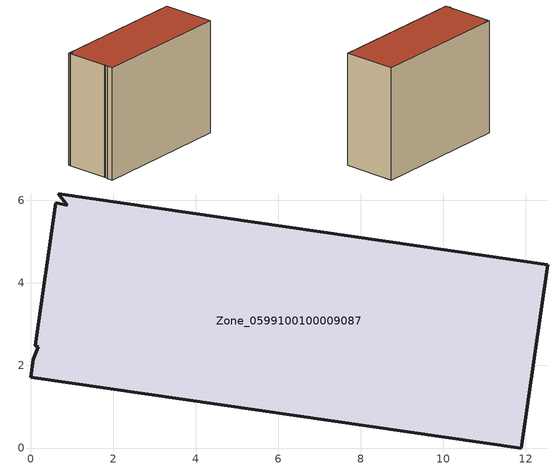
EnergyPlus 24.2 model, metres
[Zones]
Zone_0599100100009087
 floor ground (C_G): 0.06,2.15 0.19,2.45 0.11,2.48 0.61,5.95 0.89,5.88 0.67,6.16 12.53,4.44 11.89,0 0,1.72 z0
 wall outside (C_F): 0,1.72 11.89,0 12.53,4.44 0.67,6.16 0.89,5.88 0.61,5.95 0.11,2.48 0.19,2.45 0.06,2.15 0,1.72 z0:9.59
 roof outside (C_R): 0.19,2.45 0.06,2.15 0,1.72 11.89,0 12.53,4.44 0.67,6.16 0.89,5.88 0.61,5.95 0.11,2.48 z9.59
[BUILDING]
Pand.0599100100009087: North Axis=0; Terrain=City; Loads Convergence Tolerance Value=0.04; Temperature Convergence Tolerance Value=0.4; Solar Distribution=FullExterior; Maximum Number of Warmup Days=25; Minimum Number of Warmup Days=1
[Site:Location]
Rotterdam.The.Hague.AP_ZH_NLD Design_Conditions: Latitude=51.96; Longitude=4.45; Time Zone=1; Elevation=-4.5
[SITE:GROUNDTEMPERATURE:BUILDINGSURFACE]
18, 18, 18, 18, 18, 18, 18, 18, 18, 18, 18, 18
[MATERIAL] Thermal Absorptance=0.9; Solar Absorptance=0.7; Visible Absorptance=0.7
Name | Roughness | Thickness | Conductivity | Density | Specific Heat
G.TI.2015-2018 | MediumSmooth | 0.15 | 0.0428571 | 540 | 1210
F.TI.2015-2018 | Rough | 0.3 | 0.0666667 | 1920 | 840
R.TI.2015-2018 | MediumRough | 0.2 | 0.0333333 | 1500 | 1000
[CONSTRUCTION]
C_G: G.TI.2015-2018
C_F: F.TI.2015-2018
C_R: R.TI.2015-2018
[ZONE]
Zone_0599100100009087: Type=1; Multiplier=1; Ceiling Height=Autocalculate; Volume=Autocalculate; Floor Area=autocalculate; Part of Total Floor Area=Yes
[ZONEINFILTRATION:DESIGNFLOWRATE]
Infil_Zone_0599100100009087: Zone or ZoneList or Space or SpaceList=Zone_0599100100009087; Schedule=AlwaysOn; Design Flow Rate Calculation Method=Flow/Area; Flow Rate per Floor Area=0.0015; Constant Term Coefficient=1; Temperature Term Coefficient=0; Velocity Term Coefficient=0; Velocity Squared Term Coefficient=0
[HVACTEMPLATE:ZONE:IDEALLOADSAIRSYSTEM]
Zone_0599100100009087: Maximum Heating Supply Air Temperature=50; Minimum Cooling Supply Air Temperature=13; Maximum Heating Supply Air Humidity Ratio=0.0156; Minimum Cooling Supply Air Humidity Ratio=0.0077; Heating Limit=NoLimit; Cooling Limit=NoLimit; Dehumidification Control Type=ConstantSensibleHeatRatio; Cooling Sensible Heat Ratio=0.7; Dehumidification Setpoint=60; Humidification Control Type=None; Humidification Setpoint=30; Outdoor Air Method=None; Outdoor Air Flow Rate per Person=0.00944; Outdoor Air Flow Rate per Zone Floor Area=0; Outdoor Air Flow Rate per Zone=0; Demand Controlled Ventilation Type=None; Outdoor Air Economizer Type=NoEconomizer; Heat Recovery Type=None; Sensible Heat Recovery Effectiveness=0.7; Latent Heat Recovery Effectiveness=0.65
[ZONECONTROL:THERMOSTAT]
ThermostatControl_Zone_0599100100009087: Zone or ZoneList=Zone_0599100100009087; Control Type Schedule=DualSetpointControlType; Control 1=Thermostat_Zone_0599100100009087; Temperature Difference Between Cutout And Setpoint=0
[THERMOSTATSETPOINT:DUALSETPOINT]
Thermostat_Zone_0599100100009087: Heating Setpoint Temperature Schedule=HeatingSetpoint_Zone_0599100100009087; Cooling Setpoint Temperature Schedule=CoolingSetpoint_Zone_0599100100009087
[SCHEDULE:COMPACT]
HeatingSetpoint_Zone_0599100100009087: Through: 12/31, For: AllDays, Until: 24:00, 21
CoolingSetpoint_Zone_0599100100009087: Through: 12/31, For: AllDays, Until: 24:00, 24
DualSetpointControlType: Through: 12/31, For: AllDays, Until: 24:00, 4
AlwaysOn: Through: 12/31, For: AllDays, Until: 24:00, 1
